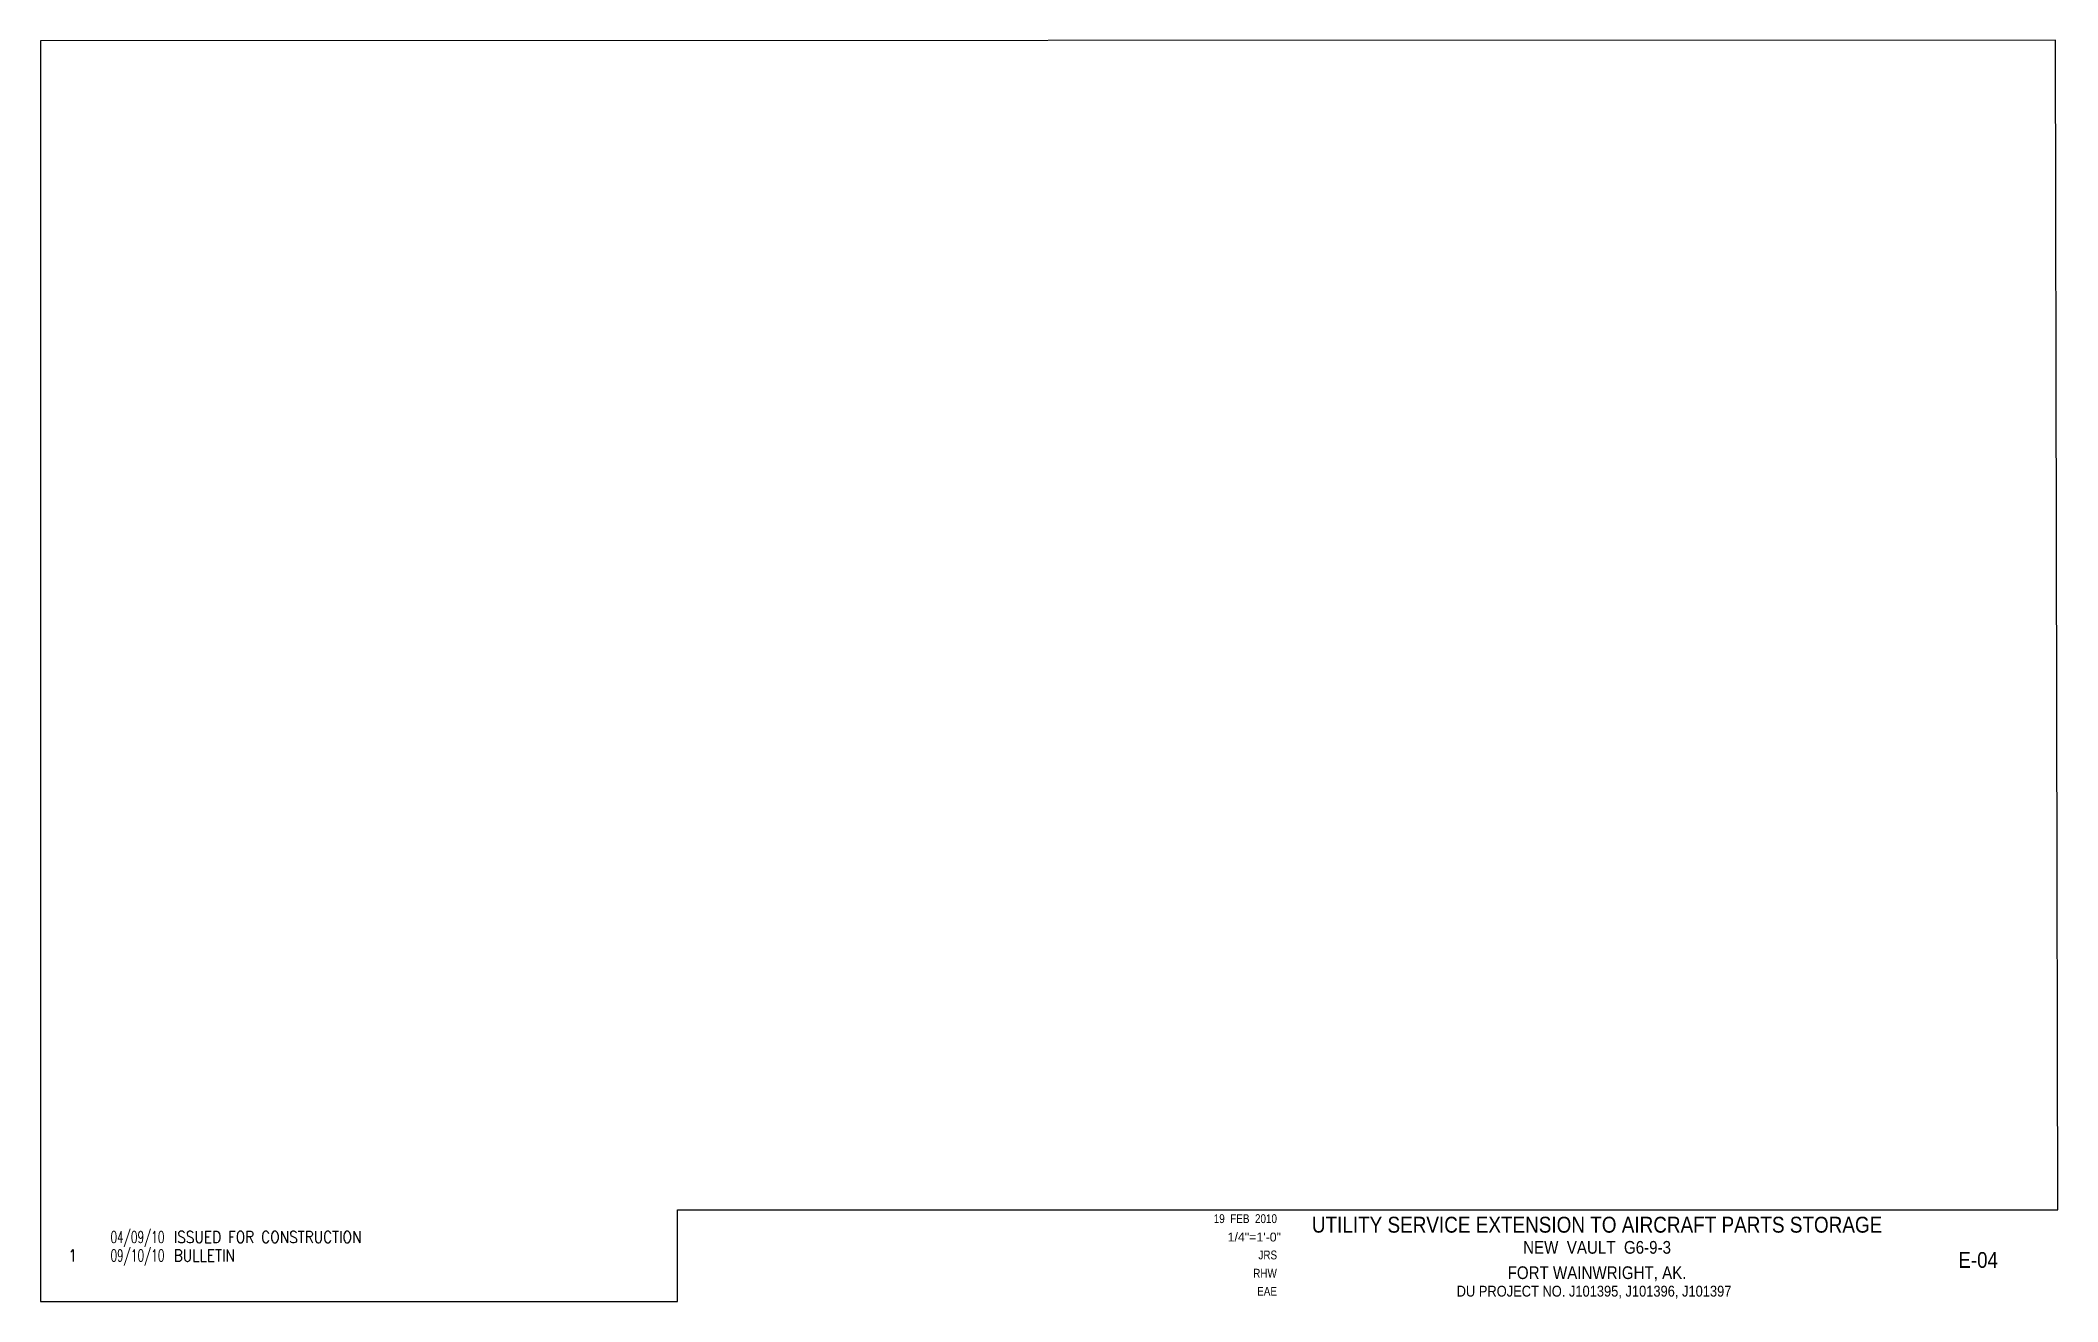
# Paper-space layout 'E-04' of a CAD drawing. Header units: inches. Extents: x 0.9 to 16.9, y 0.2 to 10.2.
import ezdxf
from ezdxf.enums import TextEntityAlignment as Align

# ---------------------------------------------------------------- set-up
doc = ezdxf.new("R2010")
doc.units = ezdxf.units.IN
doc.header["$LTSCALE"] = 48
doc.header["$MEASUREMENT"] = 0
doc.layers.get('Defpoints').update_dxf_attribs({"color": 251})
doc.layers.add('FH-TBINFO', color=51, linetype='Continuous', lineweight=13)
doc.layers.add('FH-TBINFO @ 1', color=51, linetype='Continuous', lineweight=13)
doc.styles.add('PRB1', font='arial.ttf')
doc.styles.add('PRT1', font='arial.ttf')
doc.styles.add('RomanS', font='romans.shx', dxfattribs={"width": 0.85})

# ---------------------------------------------------------------- blocks, each defined once
blk = doc.blocks.new('11x17 tb info_REV')
at = {"layer": 'FH-TBINFO', "style": 'PRB1', "width": 0.8}
for tag, p in [('DATE', (10.729, 0.832)), ('DESIGNED', (10.73, 0.544)), ('CHECKED', (10.729, 0.256)), ('BY', (10.728, 0.399))]:
    blk.add_attdef(tag, text='', height=0.0702, dxfattribs=at).set_placement(p, align=Align.RIGHT)
at = {"layer": 'FH-TBINFO', "width": 0.85}
for tag, height, style, p in [('TITLE1', 0.126, 'PRT1', (13.268, 0.756)), ('REV1NO', 0.0938, 'RomanS', (1.176, 0.674)), ('REV1DATE', 0.0938, 'RomanS', (1.69, 0.674)), ('TITLE2', 0.101, 'PRT1', (13.268, 0.589)), ('REV2NO', 0.0938, 'RomanS', (1.176, 0.528)), ('REV2DATE', 0.0938, 'RomanS', (1.69, 0.528)), ('TITLE3', 0.101, 'PRT1', (13.268, 0.388)), ('DWGNO', 0.125, 'PRT1', (16.291, 0.477)), ('REV3NO', 0.0938, 'RomanS', (1.176, 0.383)), ('REV4NO', 0.0938, 'RomanS', (1.176, 0.237)), ('REV3DATE', 0.0938, 'RomanS', (1.69, 0.383)), ('REV4DATE', 0.0938, 'RomanS', (1.69, 0.237)), ('TITLE4', 0.086, 'PRT1', (13.244, 0.249))]:
    blk.add_attdef(tag, text='', height=height, dxfattribs=dict(at, style=style)).set_placement(p, align=Align.CENTER)
at = {"layer": 'FH-TBINFO', "style": 'RomanS', "width": 0.85}
for tag, p in [('REV1DESC', (1.978, 0.674)), ('REV2DESC', (1.978, 0.528)), ('REV3DESC', (1.978, 0.383)), ('REV4DESC', (1.978, 0.237))]:
    blk.add_attdef(tag, p, '', height=0.0938, dxfattribs=at)
at = {"layer": 'FH-TBINFO', "style": 'PRB1'}
blk.add_attdef('DWGSCALE', text='', height=0.0702, dxfattribs=at).set_placement((10.761, 0.686), align=Align.RIGHT)
blk = doc.blocks.new('*U129')
ref = blk.add_blockref('11x17 tb info_REV', (0, 0))
ref.add_attrib('TITLE1', 'UTILITY SERVICE EXTENSION TO AIRCRAFT PARTS STORAGE', dxfattribs={"layer": 'FH-TBINFO', "height": 0.1263, "style": 'PRT1', "width": 0.85}).set_placement((13.268, 0.756), align=Align.CENTER)
ref.add_attrib('TITLE3', 'FORT WAINWRIGHT, AK.', dxfattribs={"layer": 'FH-TBINFO', "height": 0.101, "style": 'PRT1', "width": 0.85}).set_placement((13.268, 0.388), align=Align.CENTER)
ref.add_attrib('BY', 'RHW', dxfattribs={"layer": 'FH-TBINFO', "height": 0.0702, "style": 'PRB1', "width": 0.8}).set_placement((10.728, 0.399), align=Align.RIGHT)
ref.add_attrib('DESIGNED', 'JRS', dxfattribs={"layer": 'FH-TBINFO', "height": 0.0702, "style": 'PRB1', "width": 0.8}).set_placement((10.73, 0.544), align=Align.RIGHT)
ref.add_attrib('CHECKED', 'EAE', dxfattribs={"layer": 'FH-TBINFO', "height": 0.0702, "style": 'PRB1', "width": 0.8}).set_placement((10.729, 0.256), align=Align.RIGHT)
ref.add_attrib('DATE', '19  FEB  2010', dxfattribs={"layer": 'FH-TBINFO', "height": 0.0702, "style": 'PRB1', "width": 0.8}).set_placement((10.729, 0.832), align=Align.RIGHT)
ref.add_attrib('DWGSCALE', '1/4"=1\'-0"', dxfattribs={"layer": 'FH-TBINFO', "height": 0.0702, "style": 'PRB1'}).set_placement((10.761, 0.686), align=Align.RIGHT)
ref.add_attrib('REV1DESC', 'ISSUED FOR CONSTRUCTION', (1.978, 0.674), dxfattribs={"layer": 'FH-TBINFO @ 1', "height": 0.09375, "style": 'RomanS', "width": 0.85})
ref.add_attrib('REV1DATE', '04/09/10', dxfattribs={"layer": 'FH-TBINFO @ 1', "height": 0.0938, "style": 'RomanS', "width": 0.65}).set_placement((1.69, 0.674), align=Align.CENTER)
ref.add_attrib('REV2NO', '1', dxfattribs={"layer": 'FH-TBINFO @ 1', "height": 0.0938, "style": 'RomanS', "width": 0.85}).set_placement((1.176, 0.528), align=Align.CENTER)
ref.add_attrib('REV2DATE', '09/10/10', dxfattribs={"layer": 'FH-TBINFO @ 1', "height": 0.0938, "style": 'RomanS', "width": 0.65}).set_placement((1.69, 0.528), align=Align.CENTER)
ref.add_attrib('REV2DESC', 'BULLETIN', (1.978, 0.528), dxfattribs={"layer": 'FH-TBINFO @ 1', "height": 0.0938, "style": 'RomanS', "width": 0.85})
ref.add_attrib('DWGNO', 'E-04', dxfattribs={"layer": 'FH-TBINFO', "height": 0.125, "style": 'PRT1', "width": 0.85}).set_placement((16.291, 0.477), align=Align.CENTER)
ref.add_attrib('TITLE4', 'DU PROJECT NO. J101395, J101396, J101397', dxfattribs={"layer": 'FH-TBINFO', "height": 0.086, "style": 'PRT1', "width": 0.85}).set_placement((13.244, 0.249), align=Align.CENTER)
ref.add_attrib('TITLE2', 'NEW  VAULT  G6-9-3', dxfattribs={"layer": 'FH-TBINFO', "height": 0.101, "style": 'PRT1', "width": 0.85}).set_placement((13.268, 0.589), align=Align.CENTER)

psp = doc.layouts.new('E-04')

# ---------------------------------------------------------------- linework, layer by layer
at = {"layer": 'Defpoints'}
psp.add_lwpolyline([(0.92, 0.209), (5.973, 0.209), (5.973, 0.936), (16.922, 0.936), (16.904, 10.211), (0.92, 10.207)], close=True, dxfattribs=at)

# ---------------------------------------------------------------- block references
psp.add_blockref('*U129', (0, 0))

# ---------------------------------------------------------------- viewports
vp = psp.add_viewport(center=(8.921, 5.21), size=(16.002, 10.00167), view_center_point=(2974.216, -138.984), view_height=480.08032, dxfattribs=at)
vp.frozen_layers = ['FH-TBINFO @ 1']
vp.dxf.flags = 0x10000  # cut along an outline
vp.dxf.clipping_boundary_handle = psp.add_lwpolyline([(0.92, 0.209), (5.973, 0.209), (5.973, 0.936), (16.922, 0.936), (16.904, 10.211), (0.92, 10.207)], format="xyb", close=True, dxfattribs={"invisible": 1}).dxf.handle

doc.saveas('drawing.dxf')
